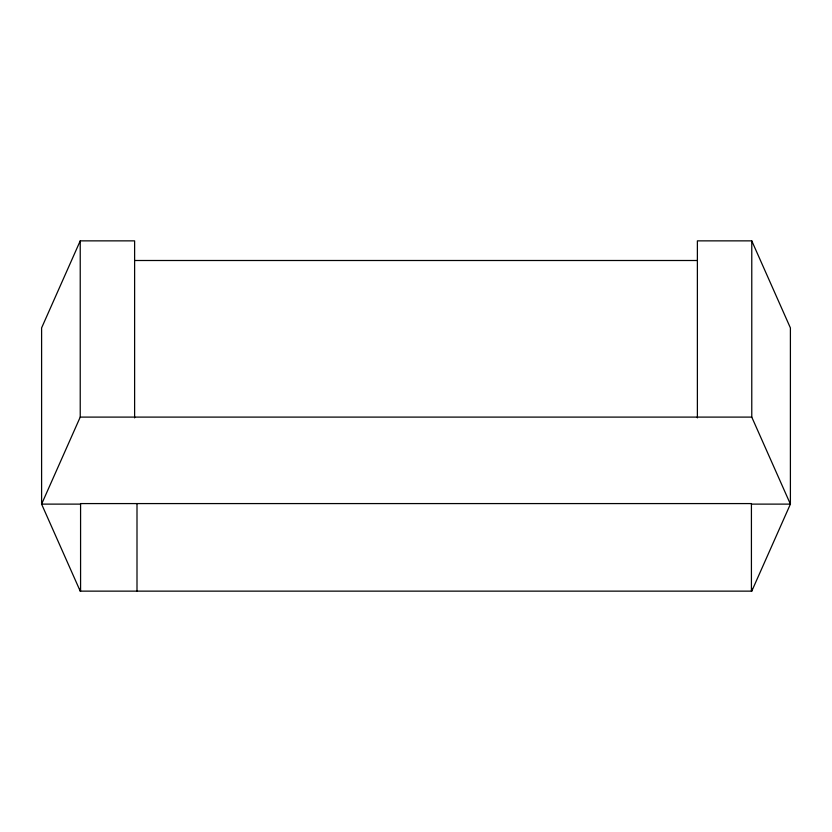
<?xml version="1.0" encoding="UTF-8"?>
<svg xmlns="http://www.w3.org/2000/svg" width="832" height="832" viewBox="0 0 832 832"><rect width="100%" height="100%" fill="white"/><g stroke="black" fill="none" stroke-linecap="round" stroke-linejoin="round"><path stroke-width="1.25" d="M134.618 417.872L134.618 240.864L80.226 240.864L41.6 327.912L41.6 504.119L80.226 591.136L751.774 591.136L790.4 504.119L790.4 327.912L751.774 240.864L697.382 240.864L697.382 417.872M80.226 240.864L80.226 417.102L41.6 504.119L80.6 504.119M134.618 260.499L697.382 260.499M80.226 417.102L751.774 417.102L790.4 504.119L751.4 504.119M751.774 240.864L751.774 417.102M751.774 588.557L751.774 591.136M751.421 591.136L751.421 503.578L80.579 503.578L80.579 591.136M136.999 503.578L136.999 591.136M80.226 588.557L80.226 591.136"/></g></svg>
